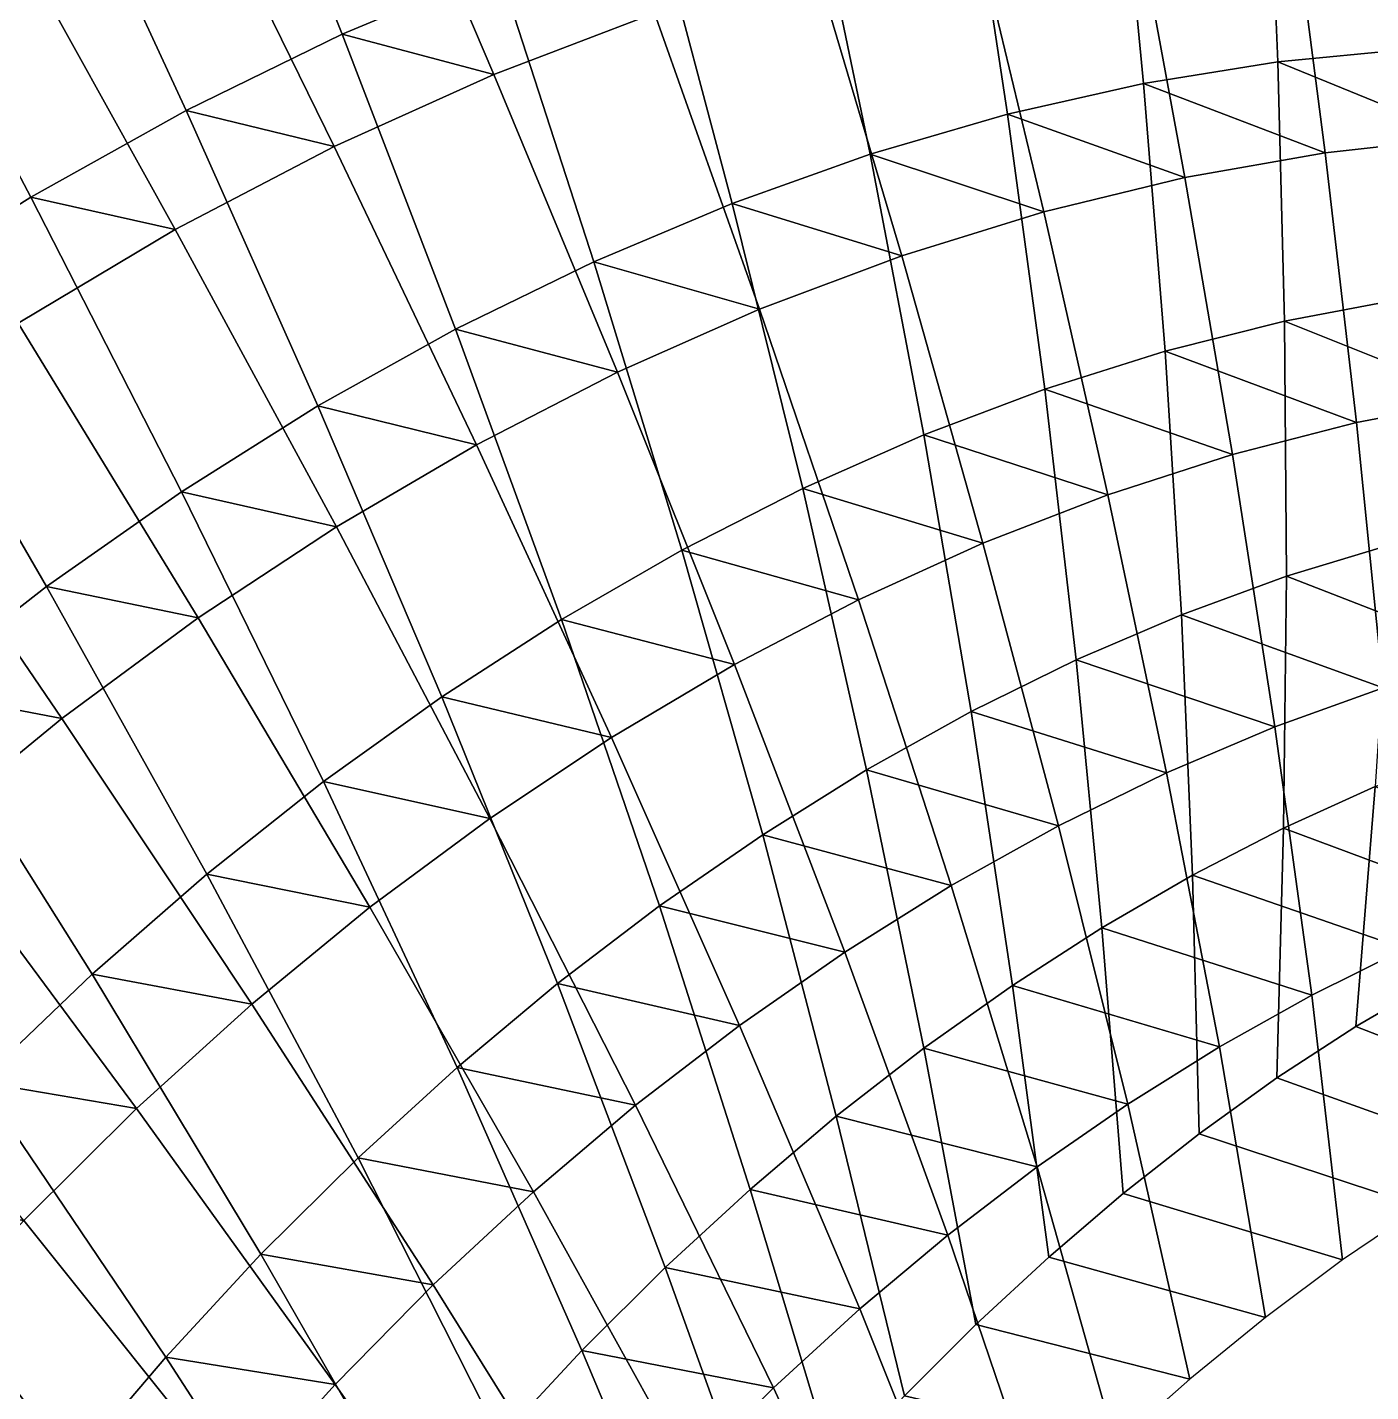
# Model space of a CAD drawing. Header units: metres. Extents: x -2184624 to 1125696, y -1900362 to 1900362.
# Drawn here: x -183067 to -54499, y 271027 to 401595 of the extents above; entities that cross this region are included whole.
import ezdxf

# ---------------------------------------------------------------- set-up
doc = ezdxf.new("R2010")
doc.units = ezdxf.units.M

msp = doc.modelspace()

# ---------------------------------------------------------------- linework, layer by layer
for points in [[(-152922.64, 400943.6, 332384.22), (-164408.27, 429741.97, 347571.5), (-147616.27, 435862.44, 335868.5), (-137935.4, 407232.84, 321224.5)], [(-138408.08, 397091.53, 350164.84), (-150832.83, 426204.84, 365672.25), (-133660.77, 431899.2, 353953.5), (-123053.48, 402951.53, 338966)], [(-167870.19, 393645.2, 343113.5), (-181181.73, 422477.9, 358822.97), (-164408.27, 429741.97, 347571.5), (-152922.64, 400943.6, 332384.22)], [(-164408.27, 429741.97, 347571.5), (-150832.83, 426204.84, 365672.25), (-138408.08, 397091.53, 350164.84), (-152922.64, 400943.6, 332384.22)], [(-152922.64, 400943.6, 332384.22), (-138408.08, 397091.53, 350164.84), (-150832.83, 426204.84, 365672.25), (-164408.27, 429741.97, 347571.5)], [(-153711.78, 390189.44, 360922.12), (-167973.83, 419332.34, 376928.72), (-150832.83, 426204.84, 365672.25), (-138408.08, 397091.53, 350164.84)], [(-76231.04, 396213.6, 259433.97), (-78741.164, 422298.8, 272038.44), (-64433, 423570.75, 258528.88), (-63389.008, 398284.88, 246647.62)], [(-63389.008, 398284.88, 246647.62), (-64433, 423570.75, 258528.88), (-50449.78, 423869.03, 244499.83), (-50777.656, 399488.12, 233356.3)], [(-64433, 423570.75, 258528.88), (-47560.29, 416585, 275838.06), (-45642.42, 391037.38, 263441.03), (-63389.008, 398284.88, 246647.62)], [(-63389.008, 398284.88, 246647.62), (-45642.42, 391037.38, 263441.03), (-47560.29, 416585, 275838.06), (-64433, 423570.75, 258528.88)], [(-182722.03, 385342.47, 353420.47), (-197869.58, 414074.94, 369630.88), (-181181.73, 422477.9, 358822.97), (-167870.19, 393645.2, 343113.5)], [(-181181.73, 422477.9, 358822.97), (-167973.83, 419332.34, 376928.72), (-153711.78, 390189.44, 360922.12), (-167870.19, 393645.2, 343113.5)], [(-167870.19, 393645.2, 343113.5), (-153711.78, 390189.44, 360922.12), (-167973.83, 419332.34, 376928.72), (-181181.73, 422477.9, 358822.97)], [(-89249.36, 393268.2, 271735.03), (-93307.92, 420038.12, 285046.2), (-78741.164, 422298.8, 272038.44), (-76231.04, 396213.6, 259433.97)], [(-78741.164, 422298.8, 272038.44), (-62285.445, 415934.44, 289473.12), (-58874.023, 389582.72, 276372.22), (-76231.04, 396213.6, 259433.97)], [(-76231.04, 396213.6, 259433.97), (-58874.023, 389582.72, 276372.22), (-62285.445, 415934.44, 289473.12), (-78741.164, 422298.8, 272038.44)], [(-168908.34, 382251.9, 371247.47), (-185016.55, 411288.25, 387732.7), (-167973.83, 419332.34, 376928.72), (-153711.78, 390189.44, 360922.12)], [(-102392.22, 389445.12, 283570.06), (-108069.6, 416777.72, 297569.16), (-93307.92, 420038.12, 285046.2), (-89249.36, 393268.2, 271735.03)], [(-93307.92, 420038.12, 285046.2), (-77260.34, 414253.2, 302584.38), (-72276.14, 387213.88, 288798.22), (-89249.36, 393268.2, 271735.03)], [(-89249.36, 393268.2, 271735.03), (-72276.14, 387213.88, 288798.22), (-77260.34, 414253.2, 302584.38), (-93307.92, 420038.12, 285046.2)], [(-115611.27, 384742.28, 294956.9), (-122965.24, 412510.56, 309623.7), (-108069.6, 416777.72, 297569.16), (-102392.22, 389445.12, 283570.06)], [(-108069.6, 416777.72, 297569.16), (-92420.74, 411531.9, 315191.47), (-85796.22, 383928.7, 300740.25), (-102392.22, 389445.12, 283570.06)], [(-102392.22, 389445.12, 283570.06), (-85796.22, 383928.7, 300740.25), (-92420.74, 411531.9, 315191.47), (-108069.6, 416777.72, 297569.16)], [(-58874.023, 389582.72, 276372.22), (-62285.445, 415934.44, 289473.12), (-47560.29, 416585, 275838.06), (-45642.42, 391037.38, 263441.03)], [(-72276.14, 387213.88, 288798.22), (-77260.34, 414253.2, 302584.38), (-62285.445, 415934.44, 289473.12), (-58874.023, 389582.72, 276372.22)], [(-197422.73, 376043.2, 363310.75), (-214405.28, 404541.53, 380000.6), (-197869.58, 414074.94, 369630.88), (-182722.03, 385342.47, 353420.47)], [(-197869.58, 414074.94, 369630.88), (-185016.55, 411288.25, 387732.7), (-168908.34, 382251.9, 371247.47), (-182722.03, 385342.47, 353420.47)], [(-182722.03, 385342.47, 353420.47), (-168908.34, 382251.9, 371247.47), (-185016.55, 411288.25, 387732.7), (-197869.58, 414074.94, 369630.88)], [(-85796.22, 383928.7, 300740.25), (-92420.74, 411531.9, 315191.47), (-77260.34, 414253.2, 302584.38), (-72276.14, 387213.88, 288798.22)], [(-128859.234, 379159.22, 305911.53), (-137935.4, 407232.84, 321224.5), (-122965.24, 412510.56, 309623.7), (-115611.27, 384742.28, 294956.9)], [(-122965.24, 412510.56, 309623.7), (-107705.07, 407765.3, 327313.06), (-99385.01, 379726.9, 312217.97), (-115611.27, 384742.28, 294956.9)], [(-115611.27, 384742.28, 294956.9), (-99385.01, 379726.9, 312217.97), (-107705.07, 407765.3, 327313.06), (-122965.24, 412510.56, 309623.7)], [(-99385.01, 379726.9, 312217.97), (-107705.07, 407765.3, 327313.06), (-92420.74, 411531.9, 315191.47), (-85796.22, 383928.7, 300740.25)], [(-183942.08, 373288.38, 381148.12), (-201894.25, 402082.97, 398091.1), (-185016.55, 411288.25, 387732.7), (-168908.34, 382251.9, 371247.47)], [(-112994.47, 374609.78, 323248.97), (-123053.48, 402951.53, 338966), (-107705.07, 407765.3, 327313.06), (-99385.01, 379726.9, 312217.97)], [(-142090.61, 372697.2, 316447.84), (-152922.64, 400943.6, 332384.22), (-137935.4, 407232.84, 321224.5), (-128859.234, 379159.22, 305911.53)], [(-152922.64, 400943.6, 332384.22), (-138408.08, 397091.53, 350164.84), (-123053.48, 402951.53, 338966), (-137935.4, 407232.84, 321224.5)], [(-137935.4, 407232.84, 321224.5), (-123053.48, 402951.53, 338966), (-138408.08, 397091.53, 350164.84), (-152922.64, 400943.6, 332384.22)], [(-137935.4, 407232.84, 321224.5), (-123053.48, 402951.53, 338966), (-112994.47, 374609.78, 323248.97), (-128859.234, 379159.22, 305911.53)], [(-128859.234, 379159.22, 305911.53), (-112994.47, 374609.78, 323248.97), (-123053.48, 402951.53, 338966), (-137935.4, 407232.84, 321224.5)], [(-126578.586, 368580.5, 333848.9), (-138408.08, 397091.53, 350164.84), (-123053.48, 402951.53, 338966), (-112994.47, 374609.78, 323248.97)], [(-155260.38, 365359.34, 326577.22), (-167870.19, 393645.2, 343113.5), (-152922.64, 400943.6, 332384.22), (-142090.61, 372697.2, 316447.84)], [(-167870.19, 393645.2, 343113.5), (-153711.78, 390189.44, 360922.12), (-138408.08, 397091.53, 350164.84), (-152922.64, 400943.6, 332384.22)], [(-152922.64, 400943.6, 332384.22), (-138408.08, 397091.53, 350164.84), (-153711.78, 390189.44, 360922.12), (-167870.19, 393645.2, 343113.5)], [(-152922.64, 400943.6, 332384.22), (-138408.08, 397091.53, 350164.84), (-126578.586, 368580.5, 333848.9), (-142090.61, 372697.2, 316447.84)], [(-142090.61, 372697.2, 316447.84), (-126578.586, 368580.5, 333848.9), (-138408.08, 397091.53, 350164.84), (-152922.64, 400943.6, 332384.22)], [(-74173.87, 370605.75, 246576.14), (-76231.04, 396213.6, 259433.97), (-63389.008, 398284.88, 246647.62), (-62747.797, 373481.62, 234598.66)], [(-76231.04, 396213.6, 259433.97), (-58874.023, 389582.72, 276372.22), (-45642.42, 391037.38, 263441.03), (-63389.008, 398284.88, 246647.62)], [(-63389.008, 398284.88, 246647.62), (-45642.42, 391037.38, 263441.03), (-58874.023, 389582.72, 276372.22), (-76231.04, 396213.6, 259433.97)], [(-62747.797, 373481.62, 234598.66), (-63389.008, 398284.88, 246647.62), (-50777.656, 399488.12, 233356.3), (-51457.047, 375597.44, 222129.02)], [(-63389.008, 398284.88, 246647.62), (-45642.42, 391037.38, 263441.03), (-32637.002, 391582.8, 249983.23), (-50777.656, 399488.12, 233356.3)], [(-50777.656, 399488.12, 233356.3), (-32637.002, 391582.8, 249983.23), (-45642.42, 391037.38, 263441.03), (-63389.008, 398284.88, 246647.62)], [(-63389.008, 398284.88, 246647.62), (-45642.42, 391037.38, 263441.03), (-44086.383, 366021.06, 250805.88), (-62747.797, 373481.62, 234598.66)], [(-62747.797, 373481.62, 234598.66), (-44086.383, 366021.06, 250805.88), (-45642.42, 391037.38, 263441.03), (-63389.008, 398284.88, 246647.62)], [(-140091.81, 361643.78, 344030.66), (-153711.78, 390189.44, 360922.12), (-138408.08, 397091.53, 350164.84), (-126578.586, 368580.5, 333848.9)], [(-85692.88, 366972.47, 258084.31), (-89249.36, 393268.2, 271735.03), (-76231.04, 396213.6, 259433.97), (-74173.87, 370605.75, 246576.14)], [(-89249.36, 393268.2, 271735.03), (-72276.14, 387213.88, 288798.22), (-58874.023, 389582.72, 276372.22), (-76231.04, 396213.6, 259433.97)], [(-76231.04, 396213.6, 259433.97), (-58874.023, 389582.72, 276372.22), (-72276.14, 387213.88, 288798.22), (-89249.36, 393268.2, 271735.03)], [(-76231.04, 396213.6, 259433.97), (-58874.023, 389582.72, 276372.22), (-55868.23, 363761.75, 262944.94), (-74173.87, 370605.75, 246576.14)], [(-74173.87, 370605.75, 246576.14), (-55868.23, 363761.75, 262944.94), (-58874.023, 389582.72, 276372.22), (-76231.04, 396213.6, 259433.97)], [(-168323.78, 357150.12, 336308.16), (-182722.03, 385342.47, 353420.47), (-167870.19, 393645.2, 343113.5), (-155260.38, 365359.34, 326577.22)], [(-182722.03, 385342.47, 353420.47), (-168908.34, 382251.9, 371247.47), (-153711.78, 390189.44, 360922.12), (-167870.19, 393645.2, 343113.5)], [(-167870.19, 393645.2, 343113.5), (-153711.78, 390189.44, 360922.12), (-168908.34, 382251.9, 371247.47), (-182722.03, 385342.47, 353420.47)], [(-167870.19, 393645.2, 343113.5), (-153711.78, 390189.44, 360922.12), (-140091.81, 361643.78, 344030.66), (-155260.38, 365359.34, 326577.22)], [(-155260.38, 365359.34, 326577.22), (-140091.81, 361643.78, 344030.66), (-153711.78, 390189.44, 360922.12), (-167870.19, 393645.2, 343113.5)], [(-97266.12, 362584.5, 269145.38), (-102392.22, 389445.12, 283570.06), (-89249.36, 393268.2, 271735.03), (-85692.88, 366972.47, 258084.31)], [(-102392.22, 389445.12, 283570.06), (-85796.22, 383928.7, 300740.25), (-72276.14, 387213.88, 288798.22), (-89249.36, 393268.2, 271735.03)], [(-89249.36, 393268.2, 271735.03), (-72276.14, 387213.88, 288798.22), (-85796.22, 383928.7, 300740.25), (-102392.22, 389445.12, 283570.06)], [(-89249.36, 393268.2, 271735.03), (-72276.14, 387213.88, 288798.22), (-67741.414, 360706.16, 274597.94), (-85692.88, 366972.47, 258084.31)], [(-85692.88, 366972.47, 258084.31), (-67741.414, 360706.16, 274597.94), (-72276.14, 387213.88, 288798.22), (-89249.36, 393268.2, 271735.03)], [(-55868.23, 363761.75, 262944.94), (-58874.023, 389582.72, 276372.22), (-45642.42, 391037.38, 263441.03), (-44086.383, 366021.06, 250805.88)], [(-153488.88, 353805.88, 353804.1), (-168908.34, 382251.9, 371247.47), (-153711.78, 390189.44, 360922.12), (-140091.81, 361643.78, 344030.66)], [(-108857.375, 357444.25, 279779.44), (-115611.27, 384742.28, 294956.9), (-102392.22, 389445.12, 283570.06), (-97266.12, 362584.5, 269145.38)], [(-115611.27, 384742.28, 294956.9), (-99385.01, 379726.9, 312217.97), (-85796.22, 383928.7, 300740.25), (-102392.22, 389445.12, 283570.06)], [(-102392.22, 389445.12, 283570.06), (-85796.22, 383928.7, 300740.25), (-99385.01, 379726.9, 312217.97), (-115611.27, 384742.28, 294956.9)], [(-102392.22, 389445.12, 283570.06), (-85796.22, 383928.7, 300740.25), (-79665.96, 356858.38, 285788.25), (-97266.12, 362584.5, 269145.38)], [(-97266.12, 362584.5, 269145.38), (-79665.96, 356858.38, 285788.25), (-85796.22, 383928.7, 300740.25), (-102392.22, 389445.12, 283570.06)], [(-67741.414, 360706.16, 274597.94), (-72276.14, 387213.88, 288798.22), (-58874.023, 389582.72, 276372.22), (-55868.23, 363761.75, 262944.94)], [(-79665.96, 356858.38, 285788.25), (-85796.22, 383928.7, 300740.25), (-72276.14, 387213.88, 288798.22), (-67741.414, 360706.16, 274597.94)], [(-181236.08, 348076.62, 345647.03), (-197422.73, 376043.2, 363310.75), (-182722.03, 385342.47, 353420.47), (-168323.78, 357150.12, 336308.16)], [(-197422.73, 376043.2, 363310.75), (-183942.08, 373288.38, 381148.12), (-168908.34, 382251.9, 371247.47), (-182722.03, 385342.47, 353420.47)], [(-182722.03, 385342.47, 353420.47), (-168908.34, 382251.9, 371247.47), (-183942.08, 373288.38, 381148.12), (-197422.73, 376043.2, 363310.75)], [(-182722.03, 385342.47, 353420.47), (-168908.34, 382251.9, 371247.47), (-153488.88, 353805.88, 353804.1), (-168323.78, 357150.12, 336308.16)], [(-168323.78, 357150.12, 336308.16), (-153488.88, 353805.88, 353804.1), (-168908.34, 382251.9, 371247.47), (-182722.03, 385342.47, 353420.47)], [(-120431.984, 351554.03, 290004.72), (-128859.234, 379159.22, 305911.53), (-115611.27, 384742.28, 294956.9), (-108857.375, 357444.25, 279779.44)], [(-128859.234, 379159.22, 305911.53), (-112994.47, 374609.78, 323248.97), (-99385.01, 379726.9, 312217.97), (-115611.27, 384742.28, 294956.9)], [(-115611.27, 384742.28, 294956.9), (-99385.01, 379726.9, 312217.97), (-112994.47, 374609.78, 323248.97), (-128859.234, 379159.22, 305911.53)], [(-115611.27, 384742.28, 294956.9), (-99385.01, 379726.9, 312217.97), (-91604.42, 352222.44, 296537.06), (-108857.375, 357444.25, 279779.44)], [(-108857.375, 357444.25, 279779.44), (-91604.42, 352222.44, 296537.06), (-99385.01, 379726.9, 312217.97), (-115611.27, 384742.28, 294956.9)], [(-91604.42, 352222.44, 296537.06), (-99385.01, 379726.9, 312217.97), (-85796.22, 383928.7, 300740.25), (-79665.96, 356858.38, 285788.25)], [(-166724.61, 345075.3, 363176.9), (-183942.08, 373288.38, 381148.12), (-168908.34, 382251.9, 371247.47), (-153488.88, 353805.88, 353804.1)], [(-131956.1, 344916.97, 299836.47), (-142090.61, 372697.2, 316447.84), (-128859.234, 379159.22, 305911.53), (-120431.984, 351554.03, 290004.72)], [(-142090.61, 372697.2, 316447.84), (-126578.586, 368580.5, 333848.9), (-112994.47, 374609.78, 323248.97), (-128859.234, 379159.22, 305911.53)], [(-128859.234, 379159.22, 305911.53), (-112994.47, 374609.78, 323248.97), (-126578.586, 368580.5, 333848.9), (-142090.61, 372697.2, 316447.84)], [(-128859.234, 379159.22, 305911.53), (-112994.47, 374609.78, 323248.97), (-103521.05, 346802.47, 306863.78), (-120431.984, 351554.03, 290004.72)], [(-120431.984, 351554.03, 290004.72), (-103521.05, 346802.47, 306863.78), (-112994.47, 374609.78, 323248.97), (-128859.234, 379159.22, 305911.53)], [(-103521.05, 346802.47, 306863.78), (-112994.47, 374609.78, 323248.97), (-99385.01, 379726.9, 312217.97), (-91604.42, 352222.44, 296537.06)], [(-193952.33, 338147.56, 354597.44), (-211917.23, 365758.1, 372788.03), (-197422.73, 376043.2, 363310.75), (-181236.08, 348076.62, 345647.03)], [(-197422.73, 376043.2, 363310.75), (-183942.08, 373288.38, 381148.12), (-166724.61, 345075.3, 363176.9), (-181236.08, 348076.62, 345647.03)], [(-181236.08, 348076.62, 345647.03), (-166724.61, 345075.3, 363176.9), (-183942.08, 373288.38, 381148.12), (-197422.73, 376043.2, 363310.75)], [(-62554.324, 349069.84, 222461.5), (-62747.797, 373481.62, 234598.66), (-51457.047, 375597.44, 222129.02), (-52538.203, 352107.88, 210898.84)], [(-62747.797, 373481.62, 234598.66), (-44086.383, 366021.06, 250805.88), (-32439.74, 367480.44, 238157.05), (-51457.047, 375597.44, 222129.02)], [(-51457.047, 375597.44, 222129.02), (-32439.74, 367480.44, 238157.05), (-44086.383, 366021.06, 250805.88), (-62747.797, 373481.62, 234598.66)], [(-115381.24, 340603.28, 316785.03), (-126578.586, 368580.5, 333848.9), (-112994.47, 374609.78, 323248.97), (-103521.05, 346802.47, 306863.78)], [(-72610.11, 345383.22, 233543.77), (-74173.87, 370605.75, 246576.14), (-62747.797, 373481.62, 234598.66), (-62554.324, 349069.84, 222461.5)], [(-74173.87, 370605.75, 246576.14), (-55868.23, 363761.75, 262944.94), (-44086.383, 366021.06, 250805.88), (-62747.797, 373481.62, 234598.66)], [(-62747.797, 373481.62, 234598.66), (-44086.383, 366021.06, 250805.88), (-55868.23, 363761.75, 262944.94), (-74173.87, 370605.75, 246576.14)], [(-62747.797, 373481.62, 234598.66), (-44086.383, 366021.06, 250805.88), (-42929.926, 341454.84, 237992.62), (-62554.324, 349069.84, 222461.5)], [(-62554.324, 349069.84, 222461.5), (-42929.926, 341454.84, 237992.62), (-44086.383, 366021.06, 250805.88), (-62747.797, 373481.62, 234598.66)], [(-179753.64, 335462.38, 372153.75), (-198757.45, 363311.22, 390628.84), (-183942.08, 373288.38, 381148.12), (-166724.61, 345075.3, 363176.9)], [(-143396.16, 337536.25, 309286.84), (-155260.38, 365359.34, 326577.22), (-142090.61, 372697.2, 316447.84), (-131956.1, 344916.97, 299836.47)], [(-155260.38, 365359.34, 326577.22), (-140091.81, 361643.78, 344030.66), (-126578.586, 368580.5, 333848.9), (-142090.61, 372697.2, 316447.84)], [(-142090.61, 372697.2, 316447.84), (-126578.586, 368580.5, 333848.9), (-140091.81, 361643.78, 344030.66), (-155260.38, 365359.34, 326577.22)], [(-142090.61, 372697.2, 316447.84), (-126578.586, 368580.5, 333848.9), (-115381.24, 340603.28, 316785.03), (-131956.1, 344916.97, 299836.47)], [(-131956.1, 344916.97, 299836.47), (-115381.24, 340603.28, 316785.03), (-126578.586, 368580.5, 333848.9), (-142090.61, 372697.2, 316447.84)], [(-82676.164, 341058.44, 244172.78), (-85692.88, 366972.47, 258084.31), (-74173.87, 370605.75, 246576.14), (-72610.11, 345383.22, 233543.77)], [(-85692.88, 366972.47, 258084.31), (-67741.414, 360706.16, 274597.94), (-55868.23, 363761.75, 262944.94), (-74173.87, 370605.75, 246576.14)], [(-74173.87, 370605.75, 246576.14), (-55868.23, 363761.75, 262944.94), (-67741.414, 360706.16, 274597.94), (-85692.88, 366972.47, 258084.31)], [(-74173.87, 370605.75, 246576.14), (-55868.23, 363761.75, 262944.94), (-53300.64, 338392.78, 249250.3), (-72610.11, 345383.22, 233543.77)], [(-72610.11, 345383.22, 233543.77), (-53300.64, 338392.78, 249250.3), (-55868.23, 363761.75, 262944.94), (-74173.87, 370605.75, 246576.14)], [(-127150.66, 333629.62, 326314.03), (-140091.81, 361643.78, 344030.66), (-126578.586, 368580.5, 333848.9), (-115381.24, 340603.28, 316785.03)], [(-92726.43, 336103.84, 254374.23), (-97266.12, 362584.5, 269145.38), (-85692.88, 366972.47, 258084.31), (-82676.164, 341058.44, 244172.78)], [(-97266.12, 362584.5, 269145.38), (-79665.96, 356858.38, 285788.25), (-67741.414, 360706.16, 274597.94), (-85692.88, 366972.47, 258084.31)], [(-85692.88, 366972.47, 258084.31), (-67741.414, 360706.16, 274597.94), (-79665.96, 356858.38, 285788.25), (-97266.12, 362584.5, 269145.38)], [(-85692.88, 366972.47, 258084.31), (-67741.414, 360706.16, 274597.94), (-63685.29, 334654.06, 260042.38), (-82676.164, 341058.44, 244172.78)], [(-82676.164, 341058.44, 244172.78), (-63685.29, 334654.06, 260042.38), (-67741.414, 360706.16, 274597.94), (-85692.88, 366972.47, 258084.31)], [(-211917.23, 365758.1, 372788.03), (-198757.45, 363311.22, 390628.84), (-179753.64, 335462.38, 372153.75), (-193952.33, 338147.56, 354597.44)], [(-193952.33, 338147.56, 354597.44), (-179753.64, 335462.38, 372153.75), (-198757.45, 363311.22, 390628.84), (-211917.23, 365758.1, 372788.03)], [(-53300.64, 338392.78, 249250.3), (-55868.23, 363761.75, 262944.94), (-44086.383, 366021.06, 250805.88), (-42929.926, 341454.84, 237992.62)], [(-154718.66, 329416.1, 318365.62), (-168323.78, 357150.12, 336308.16), (-155260.38, 365359.34, 326577.22), (-143396.16, 337536.25, 309286.84)], [(-168323.78, 357150.12, 336308.16), (-153488.88, 353805.88, 353804.1), (-140091.81, 361643.78, 344030.66), (-155260.38, 365359.34, 326577.22)], [(-155260.38, 365359.34, 326577.22), (-140091.81, 361643.78, 344030.66), (-153488.88, 353805.88, 353804.1), (-168323.78, 357150.12, 336308.16)], [(-155260.38, 365359.34, 326577.22), (-140091.81, 361643.78, 344030.66), (-127150.66, 333629.62, 326314.03), (-143396.16, 337536.25, 309286.84)], [(-143396.16, 337536.25, 309286.84), (-127150.66, 333629.62, 326314.03), (-140091.81, 361643.78, 344030.66), (-155260.38, 365359.34, 326577.22)], [(-192530.31, 324980.22, 380737.38), (-213298.69, 352335.7, 399692.2), (-198757.45, 363311.22, 390628.84), (-179753.64, 335462.38, 372153.75)], [(-63685.29, 334654.06, 260042.38), (-67741.414, 360706.16, 274597.94), (-55868.23, 363761.75, 262944.94), (-53300.64, 338392.78, 249250.3)], [(-102737.46, 330525.16, 264171.28), (-108857.375, 357444.25, 279779.44), (-97266.12, 362584.5, 269145.38), (-92726.43, 336103.84, 254374.23)], [(-108857.375, 357444.25, 279779.44), (-91604.42, 352222.44, 296537.06), (-79665.96, 356858.38, 285788.25), (-97266.12, 362584.5, 269145.38)], [(-97266.12, 362584.5, 269145.38), (-79665.96, 356858.38, 285788.25), (-91604.42, 352222.44, 296537.06), (-108857.375, 357444.25, 279779.44)], [(-97266.12, 362584.5, 269145.38), (-79665.96, 356858.38, 285788.25), (-74056.13, 330248.16, 270394.75), (-92726.43, 336103.84, 254374.23)], [(-92726.43, 336103.84, 254374.23), (-74056.13, 330248.16, 270394.75), (-79665.96, 356858.38, 285788.25), (-97266.12, 362584.5, 269145.38)], [(-138794.97, 325887.4, 335461.62), (-153488.88, 353805.88, 353804.1), (-140091.81, 361643.78, 344030.66), (-127150.66, 333629.62, 326314.03)], [(-74056.13, 330248.16, 270394.75), (-79665.96, 356858.38, 285788.25), (-67741.414, 360706.16, 274597.94), (-63685.29, 334654.06, 260042.38)], [(-165889.12, 320562.12, 327079.4), (-181236.08, 348076.62, 345647.03), (-168323.78, 357150.12, 336308.16), (-154718.66, 329416.1, 318365.62)], [(-181236.08, 348076.62, 345647.03), (-166724.61, 345075.3, 363176.9), (-153488.88, 353805.88, 353804.1), (-168323.78, 357150.12, 336308.16)], [(-168323.78, 357150.12, 336308.16), (-153488.88, 353805.88, 353804.1), (-166724.61, 345075.3, 363176.9), (-181236.08, 348076.62, 345647.03)], [(-168323.78, 357150.12, 336308.16), (-153488.88, 353805.88, 353804.1), (-138794.97, 325887.4, 335461.62), (-154718.66, 329416.1, 318365.62)], [(-154718.66, 329416.1, 318365.62), (-138794.97, 325887.4, 335461.62), (-153488.88, 353805.88, 353804.1), (-168323.78, 357150.12, 336308.16)], [(-112686.53, 324327.4, 273584.38), (-120431.984, 351554.03, 290004.72), (-108857.375, 357444.25, 279779.44), (-102737.46, 330525.16, 264171.28)], [(-120431.984, 351554.03, 290004.72), (-103521.05, 346802.47, 306863.78), (-91604.42, 352222.44, 296537.06), (-108857.375, 357444.25, 279779.44)], [(-108857.375, 357444.25, 279779.44), (-91604.42, 352222.44, 296537.06), (-103521.05, 346802.47, 306863.78), (-120431.984, 351554.03, 290004.72)], [(-108857.375, 357444.25, 279779.44), (-91604.42, 352222.44, 296537.06), (-84388.12, 325182.53, 280331.03), (-102737.46, 330525.16, 264171.28)], [(-102737.46, 330525.16, 264171.28), (-84388.12, 325182.53, 280331.03), (-91604.42, 352222.44, 296537.06), (-108857.375, 357444.25, 279779.44)], [(-84388.12, 325182.53, 280331.03), (-91604.42, 352222.44, 296537.06), (-79665.96, 356858.38, 285788.25), (-74056.13, 330248.16, 270394.75)], [(-150279.1, 317383.62, 344235.47), (-166724.61, 345075.3, 363176.9), (-153488.88, 353805.88, 353804.1), (-138794.97, 325887.4, 335461.62)], [(-122551.62, 317514.03, 282630.2), (-131956.1, 344916.97, 299836.47), (-120431.984, 351554.03, 290004.72), (-112686.53, 324327.4, 273584.38)], [(-131956.1, 344916.97, 299836.47), (-115381.24, 340603.28, 316785.03), (-103521.05, 346802.47, 306863.78), (-120431.984, 351554.03, 290004.72)], [(-120431.984, 351554.03, 290004.72), (-103521.05, 346802.47, 306863.78), (-115381.24, 340603.28, 316785.03), (-131956.1, 344916.97, 299836.47)], [(-120431.984, 351554.03, 290004.72), (-103521.05, 346802.47, 306863.78), (-94657.09, 319463.78, 289872.06), (-112686.53, 324327.4, 273584.38)], [(-112686.53, 324327.4, 273584.38), (-94657.09, 319463.78, 289872.06), (-103521.05, 346802.47, 306863.78), (-120431.984, 351554.03, 290004.72)], [(-94657.09, 319463.78, 289872.06), (-103521.05, 346802.47, 306863.78), (-91604.42, 352222.44, 296537.06), (-84388.12, 325182.53, 280331.03)], [(-62843.38, 324956.62, 210315.72), (-62554.324, 349069.84, 222461.5), (-52538.203, 352107.88, 210898.84), (-54062.367, 328929.22, 199745.6)], [(-62554.324, 349069.84, 222461.5), (-42929.926, 341454.84, 237992.62), (-32604.479, 343828.88, 226242.47), (-52538.203, 352107.88, 210898.84)], [(-52538.203, 352107.88, 210898.84), (-32604.479, 343828.88, 226242.47), (-42929.926, 341454.84, 237992.62), (-62554.324, 349069.84, 222461.5)], [(-71569.23, 320451.56, 220417.27), (-72610.11, 345383.22, 233543.77), (-62554.324, 349069.84, 222461.5), (-62843.38, 324956.62, 210315.72)], [(-72610.11, 345383.22, 233543.77), (-53300.64, 338392.78, 249250.3), (-42929.926, 341454.84, 237992.62), (-62554.324, 349069.84, 222461.5)], [(-62554.324, 349069.84, 222461.5), (-42929.926, 341454.84, 237992.62), (-53300.64, 338392.78, 249250.3), (-72610.11, 345383.22, 233543.77)], [(-62554.324, 349069.84, 222461.5), (-42929.926, 341454.84, 237992.62), (-42196.332, 317262.8, 225051.31), (-62843.38, 324956.62, 210315.72)], [(-62843.38, 324956.62, 210315.72), (-42196.332, 317262.8, 225051.31), (-42929.926, 341454.84, 237992.62), (-62554.324, 349069.84, 222461.5)], [(-176872.78, 310981.34, 335432.38), (-193952.33, 338147.56, 354597.44), (-181236.08, 348076.62, 345647.03), (-165889.12, 320562.12, 327079.4)], [(-193952.33, 338147.56, 354597.44), (-179753.64, 335462.38, 372153.75), (-166724.61, 345075.3, 363176.9), (-181236.08, 348076.62, 345647.03)], [(-181236.08, 348076.62, 345647.03), (-166724.61, 345075.3, 363176.9), (-179753.64, 335462.38, 372153.75), (-193952.33, 338147.56, 354597.44)], [(-181236.08, 348076.62, 345647.03), (-166724.61, 345075.3, 363176.9), (-150279.1, 317383.62, 344235.47), (-165889.12, 320562.12, 327079.4)], [(-165889.12, 320562.12, 327079.4), (-150279.1, 317383.62, 344235.47), (-166724.61, 345075.3, 363176.9), (-181236.08, 348076.62, 345647.03)], [(-104839.805, 313096.97, 299035.38), (-115381.24, 340603.28, 316785.03), (-103521.05, 346802.47, 306863.78), (-94657.09, 319463.78, 289872.06)], [(-161567.53, 308126.78, 352640.62), (-179753.64, 335462.38, 372153.75), (-166724.61, 345075.3, 363176.9), (-150279.1, 317383.62, 344235.47)], [(-132310.19, 310088.53, 291322.88), (-143396.16, 337536.25, 309286.84), (-131956.1, 344916.97, 299836.47), (-122551.62, 317514.03, 282630.2)], [(-143396.16, 337536.25, 309286.84), (-127150.66, 333629.62, 326314.03), (-115381.24, 340603.28, 316785.03), (-131956.1, 344916.97, 299836.47)], [(-131956.1, 344916.97, 299836.47), (-115381.24, 340603.28, 316785.03), (-127150.66, 333629.62, 326314.03), (-143396.16, 337536.25, 309286.84)], [(-131956.1, 344916.97, 299836.47), (-115381.24, 340603.28, 316785.03), (-104839.805, 313096.97, 299035.38), (-122551.62, 317514.03, 282630.2)], [(-122551.62, 317514.03, 282630.2), (-104839.805, 313096.97, 299035.38), (-115381.24, 340603.28, 316785.03), (-131956.1, 344916.97, 299836.47)], [(-80224.17, 315430.84, 230082.52), (-82676.164, 341058.44, 244172.78), (-72610.11, 345383.22, 233543.77), (-71569.23, 320451.56, 220417.27)], [(-82676.164, 341058.44, 244172.78), (-63685.29, 334654.06, 260042.38), (-53300.64, 338392.78, 249250.3), (-72610.11, 345383.22, 233543.77)], [(-72610.11, 345383.22, 233543.77), (-53300.64, 338392.78, 249250.3), (-63685.29, 334654.06, 260042.38), (-82676.164, 341058.44, 244172.78)], [(-72610.11, 345383.22, 233543.77), (-53300.64, 338392.78, 249250.3), (-51188.508, 313403.25, 235339.11), (-71569.23, 320451.56, 220417.27)], [(-71569.23, 320451.56, 220417.27), (-51188.508, 313403.25, 235339.11), (-53300.64, 338392.78, 249250.3), (-72610.11, 345383.22, 233543.77)], [(-88795.24, 309906.94, 239341.19), (-92726.43, 336103.84, 254374.23), (-82676.164, 341058.44, 244172.78), (-80224.17, 315430.84, 230082.52)], [(-92726.43, 336103.84, 254374.23), (-74056.13, 330248.16, 270394.75), (-63685.29, 334654.06, 260042.38), (-82676.164, 341058.44, 244172.78)], [(-82676.164, 341058.44, 244172.78), (-63685.29, 334654.06, 260042.38), (-74056.13, 330248.16, 270394.75), (-92726.43, 336103.84, 254374.23)], [(-82676.164, 341058.44, 244172.78), (-63685.29, 334654.06, 260042.38), (-60120.297, 308988.78, 245184.42), (-80224.17, 315430.84, 230082.52)], [(-80224.17, 315430.84, 230082.52), (-60120.297, 308988.78, 245184.42), (-63685.29, 334654.06, 260042.38), (-82676.164, 341058.44, 244172.78)], [(-114912.55, 306087.16, 307835.62), (-127150.66, 333629.62, 326314.03), (-115381.24, 340603.28, 316785.03), (-104839.805, 313096.97, 299035.38)], [(-60120.297, 308988.78, 245184.42), (-63685.29, 334654.06, 260042.38), (-53300.64, 338392.78, 249250.3), (-51188.508, 313403.25, 235339.11)], [(-187634.11, 300682.9, 343426.7), (-206427.38, 327374.66, 363161.06), (-193952.33, 338147.56, 354597.44), (-176872.78, 310981.34, 335432.38)], [(-206427.38, 327374.66, 363161.06), (-192530.31, 324980.22, 380737.38), (-179753.64, 335462.38, 372153.75), (-193952.33, 338147.56, 354597.44)], [(-193952.33, 338147.56, 354597.44), (-179753.64, 335462.38, 372153.75), (-192530.31, 324980.22, 380737.38), (-206427.38, 327374.66, 363161.06)], [(-193952.33, 338147.56, 354597.44), (-179753.64, 335462.38, 372153.75), (-161567.53, 308126.78, 352640.62), (-176872.78, 310981.34, 335432.38)], [(-176872.78, 310981.34, 335432.38), (-161567.53, 308126.78, 352640.62), (-179753.64, 335462.38, 372153.75), (-193952.33, 338147.56, 354597.44)], [(-141939.4, 302054.34, 299673), (-154718.66, 329416.1, 318365.62), (-143396.16, 337536.25, 309286.84), (-132310.19, 310088.53, 291322.88)], [(-154718.66, 329416.1, 318365.62), (-138794.97, 325887.4, 335461.62), (-127150.66, 333629.62, 326314.03), (-143396.16, 337536.25, 309286.84)], [(-143396.16, 337536.25, 309286.84), (-127150.66, 333629.62, 326314.03), (-138794.97, 325887.4, 335461.62), (-154718.66, 329416.1, 318365.62)], [(-143396.16, 337536.25, 309286.84), (-127150.66, 333629.62, 326314.03), (-114912.55, 306087.16, 307835.62), (-132310.19, 310088.53, 291322.88)], [(-132310.19, 310088.53, 291322.88), (-114912.55, 306087.16, 307835.62), (-127150.66, 333629.62, 326314.03), (-143396.16, 337536.25, 309286.84)], [(-97270.805, 303888.9, 248219.1), (-102737.46, 330525.16, 264171.28), (-92726.43, 336103.84, 254374.23), (-88795.24, 309906.94, 239341.19)], [(-102737.46, 330525.16, 264171.28), (-84388.12, 325182.53, 280331.03), (-74056.13, 330248.16, 270394.75), (-92726.43, 336103.84, 254374.23)], [(-92726.43, 336103.84, 254374.23), (-74056.13, 330248.16, 270394.75), (-84388.12, 325182.53, 280331.03), (-102737.46, 330525.16, 264171.28)], [(-92726.43, 336103.84, 254374.23), (-74056.13, 330248.16, 270394.75), (-68976.46, 304032.88, 254616), (-88795.24, 309906.94, 239341.19)], [(-88795.24, 309906.94, 239341.19), (-68976.46, 304032.88, 254616), (-74056.13, 330248.16, 270394.75), (-92726.43, 336103.84, 254374.23)], [(-172624.11, 298127.34, 360680.06), (-192530.31, 324980.22, 380737.38), (-179753.64, 335462.38, 372153.75), (-161567.53, 308126.78, 352640.62)], [(-68976.46, 304032.88, 254616), (-74056.13, 330248.16, 270394.75), (-63685.29, 334654.06, 260042.38), (-60120.297, 308988.78, 245184.42)], [(-124851.43, 298439.47, 316284.06), (-138794.97, 325887.4, 335461.62), (-127150.66, 333629.62, 326314.03), (-114912.55, 306087.16, 307835.62)], [(-55928.5, 305962.84, 188541.1), (-54062.367, 328929.22, 199745.6), (-45246.74, 332346.94, 188673.48), (-48220.33, 310436.38, 178560.4)], [(-105640.33, 297382.66, 256739.36), (-112686.53, 324327.4, 273584.38), (-102737.46, 330525.16, 264171.28), (-97270.805, 303888.9, 248219.1)], [(-112686.53, 324327.4, 273584.38), (-94657.09, 319463.78, 289872.06), (-84388.12, 325182.53, 280331.03), (-102737.46, 330525.16, 264171.28)], [(-102737.46, 330525.16, 264171.28), (-84388.12, 325182.53, 280331.03), (-94657.09, 319463.78, 289872.06), (-112686.53, 324327.4, 273584.38)], [(-102737.46, 330525.16, 264171.28), (-84388.12, 325182.53, 280331.03), (-77743.32, 298545.97, 263659.1), (-97270.805, 303888.9, 248219.1)], [(-97270.805, 303888.9, 248219.1), (-77743.32, 298545.97, 263659.1), (-84388.12, 325182.53, 280331.03), (-102737.46, 330525.16, 264171.28)], [(-151414.95, 293415.44, 307688), (-165889.12, 320562.12, 327079.4), (-154718.66, 329416.1, 318365.62), (-141939.4, 302054.34, 299673)], [(-165889.12, 320562.12, 327079.4), (-150279.1, 317383.62, 344235.47), (-138794.97, 325887.4, 335461.62), (-154718.66, 329416.1, 318365.62)], [(-154718.66, 329416.1, 318365.62), (-138794.97, 325887.4, 335461.62), (-150279.1, 317383.62, 344235.47), (-165889.12, 320562.12, 327079.4)], [(-154718.66, 329416.1, 318365.62), (-138794.97, 325887.4, 335461.62), (-124851.43, 298439.47, 316284.06), (-141939.4, 302054.34, 299673)], [(-141939.4, 302054.34, 299673), (-124851.43, 298439.47, 316284.06), (-138794.97, 325887.4, 335461.62), (-154718.66, 329416.1, 318365.62)], [(-77743.32, 298545.97, 263659.1), (-84388.12, 325182.53, 280331.03), (-74056.13, 330248.16, 270394.75), (-68976.46, 304032.88, 254616)], [(-63496.324, 301047.78, 198029.47), (-62843.38, 324956.62, 210315.72), (-54062.367, 328929.22, 199745.6), (-55928.5, 305962.84, 188541.1)], [(-62843.38, 324956.62, 210315.72), (-42196.332, 317262.8, 225051.31), (-33161.867, 320550.16, 214290.31), (-54062.367, 328929.22, 199745.6)], [(-54062.367, 328929.22, 199745.6), (-33161.867, 320550.16, 214290.31), (-42196.332, 317262.8, 225051.31), (-62843.38, 324956.62, 210315.72)], [(-54062.367, 328929.22, 199745.6), (-33161.867, 320550.16, 214290.31), (-34255.375, 297577.97, 202545.66), (-55928.5, 305962.84, 188541.1)], [(-55928.5, 305962.84, 188541.1), (-34255.375, 297577.97, 202545.66), (-33161.867, 320550.16, 214290.31), (-54062.367, 328929.22, 199745.6)], [(-206427.38, 327374.66, 363161.06), (-192530.31, 324980.22, 380737.38), (-172624.11, 298127.34, 360680.06), (-187634.11, 300682.9, 343426.7)], [(-187634.11, 300682.9, 343426.7), (-172624.11, 298127.34, 360680.06), (-192530.31, 324980.22, 380737.38), (-206427.38, 327374.66, 363161.06)], [(-134631.14, 290159.12, 324388.88), (-150279.1, 317383.62, 344235.47), (-138794.97, 325887.4, 335461.62), (-124851.43, 298439.47, 316284.06)], [(-86408.41, 292535.47, 272336.53), (-94657.09, 319463.78, 289872.06), (-84388.12, 325182.53, 280331.03), (-77743.32, 298545.97, 263659.1)], [(-183412.16, 287397.88, 368354.22), (-205008.67, 313644.2, 388928.22), (-192530.31, 324980.22, 380737.38), (-172624.11, 298127.34, 360680.06)], [(-113893.14, 290392, 264921.06), (-122551.62, 317514.03, 282630.2), (-112686.53, 324327.4, 273584.38), (-105640.33, 297382.66, 256739.36)], [(-122551.62, 317514.03, 282630.2), (-104839.805, 313096.97, 299035.38), (-94657.09, 319463.78, 289872.06), (-112686.53, 324327.4, 273584.38)], [(-112686.53, 324327.4, 273584.38), (-94657.09, 319463.78, 289872.06), (-104839.805, 313096.97, 299035.38), (-122551.62, 317514.03, 282630.2)], [(-112686.53, 324327.4, 273584.38), (-94657.09, 319463.78, 289872.06), (-86408.41, 292535.47, 272336.53), (-105640.33, 297382.66, 256739.36)], [(-105640.33, 297382.66, 256739.36), (-86408.41, 292535.47, 272336.53), (-94657.09, 319463.78, 289872.06), (-112686.53, 324327.4, 273584.38)], [(-70918.2, 295720.1, 207065.9), (-71569.23, 320451.56, 220417.27), (-62843.38, 324956.62, 210315.72), (-63496.324, 301047.78, 198029.47)], [(-71569.23, 320451.56, 220417.27), (-51188.508, 313403.25, 235339.11), (-42196.332, 317262.8, 225051.31), (-62843.38, 324956.62, 210315.72)], [(-62843.38, 324956.62, 210315.72), (-42196.332, 317262.8, 225051.31), (-51188.508, 313403.25, 235339.11), (-71569.23, 320451.56, 220417.27)], [(-62843.38, 324956.62, 210315.72), (-42196.332, 317262.8, 225051.31), (-42029.145, 293375.47, 212233.12), (-63496.324, 301047.78, 198029.47)], [(-63496.324, 301047.78, 198029.47), (-42029.145, 293375.47, 212233.12), (-42196.332, 317262.8, 225051.31), (-62843.38, 324956.62, 210315.72)], [(-160711.78, 284177, 315372.44), (-176872.78, 310981.34, 335432.38), (-165889.12, 320562.12, 327079.4), (-151414.95, 293415.44, 307688)], [(-176872.78, 310981.34, 335432.38), (-161567.53, 308126.78, 352640.62), (-150279.1, 317383.62, 344235.47), (-165889.12, 320562.12, 327079.4)], [(-165889.12, 320562.12, 327079.4), (-150279.1, 317383.62, 344235.47), (-161567.53, 308126.78, 352640.62), (-176872.78, 310981.34, 335432.38)], [(-165889.12, 320562.12, 327079.4), (-150279.1, 317383.62, 344235.47), (-134631.14, 290159.12, 324388.88), (-151414.95, 293415.44, 307688)], [(-151414.95, 293415.44, 307688), (-134631.14, 290159.12, 324388.88), (-150279.1, 317383.62, 344235.47), (-165889.12, 320562.12, 327079.4)], [(-78190.72, 290002.5, 215685.69), (-80224.17, 315430.84, 230082.52), (-71569.23, 320451.56, 220417.27), (-70918.2, 295720.1, 207065.9)], [(-80224.17, 315430.84, 230082.52), (-60120.297, 308988.78, 245184.42), (-51188.508, 313403.25, 235339.11), (-71569.23, 320451.56, 220417.27)], [(-71569.23, 320451.56, 220417.27), (-51188.508, 313403.25, 235339.11), (-60120.297, 308988.78, 245184.42), (-80224.17, 315430.84, 230082.52)], [(-71569.23, 320451.56, 220417.27), (-51188.508, 313403.25, 235339.11), (-49676.363, 288720.22, 221470.38), (-70918.2, 295720.1, 207065.9)], [(-70918.2, 295720.1, 207065.9), (-49676.363, 288720.22, 221470.38), (-51188.508, 313403.25, 235339.11), (-71569.23, 320451.56, 220417.27)], [(-94959.39, 286006.8, 280667.38), (-104839.805, 313096.97, 299035.38), (-94657.09, 319463.78, 289872.06), (-86408.41, 292535.47, 272336.53)], [(-144225.72, 281252.7, 332155.2), (-161567.53, 308126.78, 352640.62), (-150279.1, 317383.62, 344235.47), (-134631.14, 290159.12, 324388.88)], [(-122017.48, 282920.1, 272779.47), (-132310.19, 310088.53, 291322.88), (-122551.62, 317514.03, 282630.2), (-113893.14, 290392, 264921.06)], [(-132310.19, 310088.53, 291322.88), (-114912.55, 306087.16, 307835.62), (-104839.805, 313096.97, 299035.38), (-122551.62, 317514.03, 282630.2)], [(-122551.62, 317514.03, 282630.2), (-104839.805, 313096.97, 299035.38), (-114912.55, 306087.16, 307835.62), (-132310.19, 310088.53, 291322.88)], [(-122551.62, 317514.03, 282630.2), (-104839.805, 313096.97, 299035.38), (-94959.39, 286006.8, 280667.38), (-113893.14, 290392, 264921.06)], [(-113893.14, 290392, 264921.06), (-94959.39, 286006.8, 280667.38), (-104839.805, 313096.97, 299035.38), (-122551.62, 317514.03, 282630.2)], [(-85313.71, 283911.28, 223921.7), (-88795.24, 309906.94, 239341.19), (-80224.17, 315430.84, 230082.52), (-78190.72, 290002.5, 215685.69)], [(-88795.24, 309906.94, 239341.19), (-68976.46, 304032.88, 254616), (-60120.297, 308988.78, 245184.42), (-80224.17, 315430.84, 230082.52)], [(-80224.17, 315430.84, 230082.52), (-60120.297, 308988.78, 245184.42), (-68976.46, 304032.88, 254616), (-88795.24, 309906.94, 239341.19)], [(-80224.17, 315430.84, 230082.52), (-60120.297, 308988.78, 245184.42), (-57190.996, 283634.88, 230290.31), (-78190.72, 290002.5, 215685.69)], [(-78190.72, 290002.5, 215685.69), (-57190.996, 283634.88, 230290.31), (-60120.297, 308988.78, 245184.42), (-80224.17, 315430.84, 230082.52)], [(-57190.996, 283634.88, 230290.31), (-60120.297, 308988.78, 245184.42), (-51188.508, 313403.25, 235339.11), (-49676.363, 288720.22, 221470.38)], [(-103382.79, 278964.6, 288666.84), (-114912.55, 306087.16, 307835.62), (-104839.805, 313096.97, 299035.38), (-94959.39, 286006.8, 280667.38)], [(-169803.89, 274345.4, 322728.94), (-187634.11, 300682.9, 343426.7), (-176872.78, 310981.34, 335432.38), (-160711.78, 284177, 315372.44)], [(-187634.11, 300682.9, 343426.7), (-172624.11, 298127.34, 360680.06), (-161567.53, 308126.78, 352640.62), (-176872.78, 310981.34, 335432.38)], [(-176872.78, 310981.34, 335432.38), (-161567.53, 308126.78, 352640.62), (-172624.11, 298127.34, 360680.06), (-187634.11, 300682.9, 343426.7)], [(-176872.78, 310981.34, 335432.38), (-161567.53, 308126.78, 352640.62), (-144225.72, 281252.7, 332155.2), (-160711.78, 284177, 315372.44)], [(-160711.78, 284177, 315372.44), (-144225.72, 281252.7, 332155.2), (-161567.53, 308126.78, 352640.62), (-176872.78, 310981.34, 335432.38)], [(-130000.1, 274969.28, 280326), (-141939.4, 302054.34, 299673), (-132310.19, 310088.53, 291322.88), (-122017.48, 282920.1, 272779.47)], [(-141939.4, 302054.34, 299673), (-124851.43, 298439.47, 316284.06), (-114912.55, 306087.16, 307835.62), (-132310.19, 310088.53, 291322.88)], [(-132310.19, 310088.53, 291322.88), (-114912.55, 306087.16, 307835.62), (-124851.43, 298439.47, 316284.06), (-141939.4, 302054.34, 299673)], [(-132310.19, 310088.53, 291322.88), (-114912.55, 306087.16, 307835.62), (-103382.79, 278964.6, 288666.84), (-122017.48, 282920.1, 272779.47)], [(-122017.48, 282920.1, 272779.47), (-103382.79, 278964.6, 288666.84), (-114912.55, 306087.16, 307835.62), (-132310.19, 310088.53, 291322.88)], [(-92289.85, 277455.1, 231805.67), (-97270.805, 303888.9, 248219.1), (-88795.24, 309906.94, 239341.19), (-85313.71, 283911.28, 223921.7)], [(-97270.805, 303888.9, 248219.1), (-77743.32, 298545.97, 263659.1), (-68976.46, 304032.88, 254616), (-88795.24, 309906.94, 239341.19)], [(-88795.24, 309906.94, 239341.19), (-68976.46, 304032.88, 254616), (-77743.32, 298545.97, 263659.1), (-97270.805, 303888.9, 248219.1)], [(-88795.24, 309906.94, 239341.19), (-68976.46, 304032.88, 254616), (-64570.227, 278136.22, 238723.77), (-85313.71, 283911.28, 223921.7)], [(-85313.71, 283911.28, 223921.7), (-64570.227, 278136.22, 238723.77), (-68976.46, 304032.88, 254616), (-88795.24, 309906.94, 239341.19)], [(-48220.33, 310436.38, 178560.4), (-26363.102, 301300, 192370.97), (-34255.375, 297577.97, 202545.66), (-55928.5, 305962.84, 188541.1)], [(-64570.227, 278136.22, 238723.77), (-68976.46, 304032.88, 254616), (-60120.297, 308988.78, 245184.42), (-57190.996, 283634.88, 230290.31)], [(-153608.05, 271727.9, 339586.2), (-172624.11, 298127.34, 360680.06), (-161567.53, 308126.78, 352640.62), (-144225.72, 281252.7, 332155.2)], [(-111663.82, 271412.66, 296346.44), (-124851.43, 298439.47, 316284.06), (-114912.55, 306087.16, 307835.62), (-103382.79, 278964.6, 288666.84)], [(-55928.5, 305962.84, 188541.1), (-34255.375, 297577.97, 202545.66), (-42029.145, 293375.47, 212233.12), (-63496.324, 301047.78, 198029.47)], [(-99118.88, 270641.53, 239360.95), (-105640.33, 297382.66, 256739.36), (-97270.805, 303888.9, 248219.1), (-92289.85, 277455.1, 231805.67)], [(-105640.33, 297382.66, 256739.36), (-86408.41, 292535.47, 272336.53), (-77743.32, 298545.97, 263659.1), (-97270.805, 303888.9, 248219.1)], [(-97270.805, 303888.9, 248219.1), (-77743.32, 298545.97, 263659.1), (-86408.41, 292535.47, 272336.53), (-105640.33, 297382.66, 256739.36)], [(-97270.805, 303888.9, 248219.1), (-77743.32, 298545.97, 263659.1), (-71814.37, 272234.03, 246801.14), (-92289.85, 277455.1, 231805.67)], [(-92289.85, 277455.1, 231805.67), (-71814.37, 272234.03, 246801.14), (-77743.32, 298545.97, 263659.1), (-97270.805, 303888.9, 248219.1)], [(-71814.37, 272234.03, 246801.14), (-77743.32, 298545.97, 263659.1), (-68976.46, 304032.88, 254616), (-64570.227, 278136.22, 238723.77)], [(-137827.03, 266541.9, 287569.47), (-151414.95, 293415.44, 307688), (-141939.4, 302054.34, 299673), (-130000.1, 274969.28, 280326)], [(-151414.95, 293415.44, 307688), (-134631.14, 290159.12, 324388.88), (-124851.43, 298439.47, 316284.06), (-141939.4, 302054.34, 299673)], [(-141939.4, 302054.34, 299673), (-124851.43, 298439.47, 316284.06), (-134631.14, 290159.12, 324388.88), (-151414.95, 293415.44, 307688)], [(-141939.4, 302054.34, 299673), (-124851.43, 298439.47, 316284.06), (-111663.82, 271412.66, 296346.44), (-130000.1, 274969.28, 280326)], [(-130000.1, 274969.28, 280326), (-111663.82, 271412.66, 296346.44), (-124851.43, 298439.47, 316284.06), (-141939.4, 302054.34, 299673)], [(-178663.78, 263929.2, 329757.53), (-198136.97, 289678.2, 351061.9), (-187634.11, 300682.9, 343426.7), (-169803.89, 274345.4, 322728.94)], [(-198136.97, 289678.2, 351061.9), (-183412.16, 287397.88, 368354.22), (-172624.11, 298127.34, 360680.06), (-187634.11, 300682.9, 343426.7)], [(-187634.11, 300682.9, 343426.7), (-172624.11, 298127.34, 360680.06), (-183412.16, 287397.88, 368354.22), (-198136.97, 289678.2, 351061.9)], [(-187634.11, 300682.9, 343426.7), (-172624.11, 298127.34, 360680.06), (-153608.05, 271727.9, 339586.2), (-169803.89, 274345.4, 322728.94)], [(-169803.89, 274345.4, 322728.94), (-153608.05, 271727.9, 339586.2), (-172624.11, 298127.34, 360680.06), (-187634.11, 300682.9, 343426.7)], [(-63496.324, 301047.78, 198029.47), (-42029.145, 293375.47, 212233.12), (-49676.363, 288720.22, 221470.38), (-70918.2, 295720.1, 207065.9)], [(-162749.9, 261594.36, 346682.47), (-183412.16, 287397.88, 368354.22), (-172624.11, 298127.34, 360680.06), (-153608.05, 271727.9, 339586.2)], [(-119787.12, 263354.72, 303715.16), (-134631.14, 290159.12, 324388.88), (-124851.43, 298439.47, 316284.06), (-111663.82, 271412.66, 296346.44)], [(-78920.68, 265937.1, 254544.67), (-86408.41, 292535.47, 272336.53), (-77743.32, 298545.97, 263659.1), (-71814.37, 272234.03, 246801.14)], [(-105799.26, 263475.28, 246607.4), (-113893.14, 290392, 264921.06), (-105640.33, 297382.66, 256739.36), (-99118.88, 270641.53, 239360.95)], [(-113893.14, 290392, 264921.06), (-94959.39, 286006.8, 280667.38), (-86408.41, 292535.47, 272336.53), (-105640.33, 297382.66, 256739.36)], [(-105640.33, 297382.66, 256739.36), (-86408.41, 292535.47, 272336.53), (-94959.39, 286006.8, 280667.38), (-113893.14, 290392, 264921.06)], [(-105640.33, 297382.66, 256739.36), (-86408.41, 292535.47, 272336.53), (-78920.68, 265937.1, 254544.67), (-99118.88, 270641.53, 239360.95)], [(-99118.88, 270641.53, 239360.95), (-78920.68, 265937.1, 254544.67), (-86408.41, 292535.47, 272336.53), (-105640.33, 297382.66, 256739.36)], [(-70918.2, 295720.1, 207065.9), (-49676.363, 288720.22, 221470.38), (-57190.996, 283634.88, 230290.31), (-78190.72, 290002.5, 215685.69)], [(-145482.52, 257640.61, 294515.2), (-160711.78, 284177, 315372.44), (-151414.95, 293415.44, 307688), (-137827.03, 266541.9, 287569.47)], [(-160711.78, 284177, 315372.44), (-144225.72, 281252.7, 332155.2), (-134631.14, 290159.12, 324388.88), (-151414.95, 293415.44, 307688)], [(-151414.95, 293415.44, 307688), (-134631.14, 290159.12, 324388.88), (-144225.72, 281252.7, 332155.2), (-160711.78, 284177, 315372.44)], [(-151414.95, 293415.44, 307688), (-134631.14, 290159.12, 324388.88), (-119787.12, 263354.72, 303715.16), (-137827.03, 266541.9, 287569.47)], [(-137827.03, 266541.9, 287569.47), (-119787.12, 263354.72, 303715.16), (-134631.14, 290159.12, 324388.88), (-151414.95, 293415.44, 307688)], [(-85885.445, 259251.64, 261973.53), (-94959.39, 286006.8, 280667.38), (-86408.41, 292535.47, 272336.53), (-78920.68, 265937.1, 254544.67)], [(-127735.55, 254794.83, 310778.56), (-144225.72, 281252.7, 332155.2), (-134631.14, 290159.12, 324388.88), (-119787.12, 263354.72, 303715.16)], [(-112330.06, 255957.73, 253562.06), (-122017.48, 282920.1, 272779.47), (-113893.14, 290392, 264921.06), (-105799.26, 263475.28, 246607.4)], [(-122017.48, 282920.1, 272779.47), (-103382.79, 278964.6, 288666.84), (-94959.39, 286006.8, 280667.38), (-113893.14, 290392, 264921.06)], [(-113893.14, 290392, 264921.06), (-94959.39, 286006.8, 280667.38), (-103382.79, 278964.6, 288666.84), (-122017.48, 282920.1, 272779.47)], [(-113893.14, 290392, 264921.06), (-94959.39, 286006.8, 280667.38), (-85885.445, 259251.64, 261973.53), (-105799.26, 263475.28, 246607.4)], [(-105799.26, 263475.28, 246607.4), (-85885.445, 259251.64, 261973.53), (-94959.39, 286006.8, 280667.38), (-113893.14, 290392, 264921.06)], [(-78190.72, 290002.5, 215685.69), (-57190.996, 283634.88, 230290.31), (-64570.227, 278136.22, 238723.77), (-85313.71, 283911.28, 223921.7)], [(-187263.72, 252938.73, 336456.28), (-208344.7, 277980.66, 358336.03), (-198136.97, 289678.2, 351061.9), (-178663.78, 263929.2, 329757.53)], [(-198136.97, 289678.2, 351061.9), (-183412.16, 287397.88, 368354.22), (-162749.9, 261594.36, 346682.47), (-178663.78, 263929.2, 329757.53)], [(-178663.78, 263929.2, 329757.53), (-162749.9, 261594.36, 346682.47), (-183412.16, 287397.88, 368354.22), (-198136.97, 289678.2, 351061.9)], [(-171622.56, 250863.73, 353442.66), (-193894.17, 275953.22, 375661.72), (-183412.16, 287397.88, 368354.22), (-162749.9, 261594.36, 346682.47)], [(-92705.78, 252180.39, 269104.34), (-103382.79, 278964.6, 288666.84), (-94959.39, 286006.8, 280667.38), (-85885.445, 259251.64, 261973.53)], [(-152949.06, 248270.06, 301165.84), (-169803.89, 274345.4, 322728.94), (-160711.78, 284177, 315372.44), (-145482.52, 257640.61, 294515.2)], [(-169803.89, 274345.4, 322728.94), (-153608.05, 271727.9, 339586.2), (-144225.72, 281252.7, 332155.2), (-160711.78, 284177, 315372.44)], [(-160711.78, 284177, 315372.44), (-144225.72, 281252.7, 332155.2), (-153608.05, 271727.9, 339586.2), (-169803.89, 274345.4, 322728.94)], [(-160711.78, 284177, 315372.44), (-144225.72, 281252.7, 332155.2), (-127735.55, 254794.83, 310778.56), (-145482.52, 257640.61, 294515.2)], [(-145482.52, 257640.61, 294515.2), (-127735.55, 254794.83, 310778.56), (-144225.72, 281252.7, 332155.2), (-160711.78, 284177, 315372.44)], [(-85313.71, 283911.28, 223921.7), (-64570.227, 278136.22, 238723.77), (-71814.37, 272234.03, 246801.14), (-92289.85, 277455.1, 231805.67)], [(-118708.86, 248089.5, 260238.67), (-130000.1, 274969.28, 280326), (-122017.48, 282920.1, 272779.47), (-112330.06, 255957.73, 253562.06)], [(-130000.1, 274969.28, 280326), (-111663.82, 271412.66, 296346.44), (-103382.79, 278964.6, 288666.84), (-122017.48, 282920.1, 272779.47)], [(-122017.48, 282920.1, 272779.47), (-103382.79, 278964.6, 288666.84), (-111663.82, 271412.66, 296346.44), (-130000.1, 274969.28, 280326)], [(-122017.48, 282920.1, 272779.47), (-103382.79, 278964.6, 288666.84), (-92705.78, 252180.39, 269104.34), (-112330.06, 255957.73, 253562.06)], [(-112330.06, 255957.73, 253562.06), (-92705.78, 252180.39, 269104.34), (-103382.79, 278964.6, 288666.84), (-122017.48, 282920.1, 272779.47)], [(-135490.19, 245738.84, 317539.47), (-153608.05, 271727.9, 339586.2), (-144225.72, 281252.7, 332155.2), (-127735.55, 254794.83, 310778.56)], [(-99377.234, 244725.28, 275950.28), (-111663.82, 271412.66, 296346.44), (-103382.79, 278964.6, 288666.84), (-92705.78, 252180.39, 269104.34)], [(-208344.7, 277980.66, 358336.03), (-193894.17, 275953.22, 375661.72), (-171622.56, 250863.73, 353442.66), (-187263.72, 252938.73, 336456.28)], [(-187263.72, 252938.73, 336456.28), (-171622.56, 250863.73, 353442.66), (-193894.17, 275953.22, 375661.72), (-208344.7, 277980.66, 358336.03)], [(-92289.85, 277455.1, 231805.67), (-71814.37, 272234.03, 246801.14), (-78920.68, 265937.1, 254544.67), (-99118.88, 270641.53, 239360.95)], [(-180196.31, 239549.53, 359864), (-204032.45, 263810.84, 382599.66), (-193894.17, 275953.22, 375661.72), (-171622.56, 250863.73, 353442.66)], [(-160208.12, 238435.38, 307521.9), (-178663.78, 263929.2, 329757.53), (-169803.89, 274345.4, 322728.94), (-152949.06, 248270.06, 301165.84)], [(-178663.78, 263929.2, 329757.53), (-162749.9, 261594.36, 346682.47), (-153608.05, 271727.9, 339586.2), (-169803.89, 274345.4, 322728.94)], [(-169803.89, 274345.4, 322728.94), (-153608.05, 271727.9, 339586.2), (-162749.9, 261594.36, 346682.47), (-178663.78, 263929.2, 329757.53)], [(-169803.89, 274345.4, 322728.94), (-153608.05, 271727.9, 339586.2), (-135490.19, 245738.84, 317539.47), (-152949.06, 248270.06, 301165.84)], [(-152949.06, 248270.06, 301165.84), (-135490.19, 245738.84, 317539.47), (-153608.05, 271727.9, 339586.2), (-169803.89, 274345.4, 322728.94)], [(-124929.52, 239871.45, 266645.44), (-137827.03, 266541.9, 287569.47), (-130000.1, 274969.28, 280326), (-118708.86, 248089.5, 260238.67)], [(-137827.03, 266541.9, 287569.47), (-119787.12, 263354.72, 303715.16), (-111663.82, 271412.66, 296346.44), (-130000.1, 274969.28, 280326)], [(-130000.1, 274969.28, 280326), (-111663.82, 271412.66, 296346.44), (-119787.12, 263354.72, 303715.16), (-137827.03, 266541.9, 287569.47)], [(-130000.1, 274969.28, 280326), (-111663.82, 271412.66, 296346.44), (-99377.234, 244725.28, 275950.28), (-118708.86, 248089.5, 260238.67)], [(-118708.86, 248089.5, 260238.67), (-99377.234, 244725.28, 275950.28), (-111663.82, 271412.66, 296346.44), (-130000.1, 274969.28, 280326)], [(-143031.31, 236193.06, 323998.66), (-162749.9, 261594.36, 346682.47), (-153608.05, 271727.9, 339586.2), (-135490.19, 245738.84, 317539.47)], [(-105891.74, 236888.58, 282519.25), (-119787.12, 263354.72, 303715.16), (-111663.82, 271412.66, 296346.44), (-99377.234, 244725.28, 275950.28)]]:
    msp.add_3dface(points)

doc.saveas('drawing.dxf')
